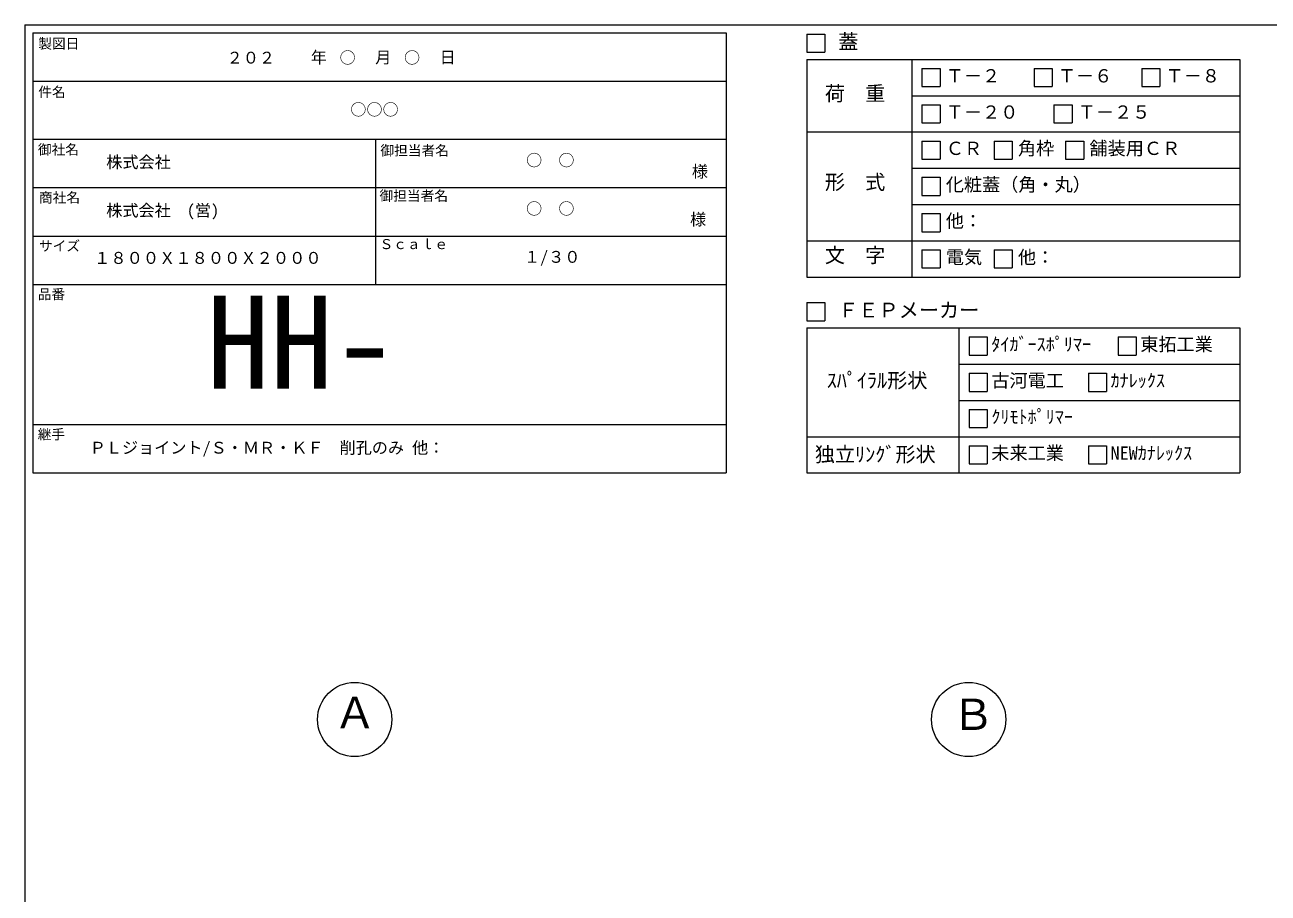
# Model space of a CAD drawing. Units: millimetres, scale not verified. Extents: x -9756 to 9756, y -4649 to 4648.
# Drawn here: x -2485 to 3635, y 373 to 4648 of the extents above; entities that cross this region are included whole.
import ezdxf
from ezdxf.enums import TextEntityAlignment as Align

# ---------------------------------------------------------------- set-up
doc = ezdxf.new("R2010")
doc.units = ezdxf.units.MM
doc.header["$LTSCALE"] = 20
for name, color, linetype, lineweight in [('0-2_waku', 7, 'Continuous', 18), ('0-3_gaikei', 7, 'Continuous', 18), ('0-D_文字１', 7, 'Continuous', 18), ('1-4_文字２', 7, 'Continuous', 5)]:
    doc.layers.add(name, color=color, linetype=linetype, lineweight=lineweight)
doc.styles.add('ＭＳ ゴシック', font='')
doc.styles.get('ＭＳ ゴシック').set_extended_font_data('MS Gothic')

msp = doc.modelspace()

# ---------------------------------------------------------------- linework, layer by layer
at = {"layer": '0-2_waku'}
for p, q in [((-2485.14, 4648.37), (9754.86, 4648.37)), ((-2485.14, 4648.37), (1904.86, 4648.37)), ((-2485.14, 4648.37), (-2485.14, -3901.63)), ((-2445.46, 4608.69), (-2445.46, 2442.1)), ((-2445.46, 4608.69), (967.11, 4608.69)), ((-2445.46, 4608.69), (-2445.46, 2442.1)), ((-2445.46, 4608.69), (967.11, 4608.69)), ((-2445.46, 4608.69), (-2445.46, 2442.1)), ((967.11, 4608.69), (967.11, 2442.1)), ((1363.92, 4478.18), (3496.78, 4478.18)), ((1363.92, 4478.18), (1363.92, 3406.79)), ((1881.1, 4478.18), (1881.1, 3406.79)), ((3496.78, 4478.18), (3496.78, 3406.79)), ((-2445.46, 4370.6), (967.11, 4370.6)), ((-2445.46, 4370.6), (967.11, 4370.6)), ((-2445.46, 4370.6), (967.11, 4370.6)), ((-2445.46, 4370.6), (967.11, 4370.6)), ((1881.1, 4299.61), (3496.78, 4299.61)), ((1363.92, 4121.05), (3496.78, 4121.05)), ((-2445.46, 4084.9), (967.11, 4084.9)), ((-2445.46, 4084.9), (967.11, 4084.9)), ((-759.01, 4084.9), (-759.01, 3370.64)), ((1881.1, 3942.48), (3496.78, 3942.48)), ((-2445.46, 3846.81), (967.11, 3846.81)), ((1881.1, 3763.92), (3496.78, 3763.92)), ((-2445.46, 3608.72), (967.11, 3608.72)), ((1363.92, 3585.36), (3496.78, 3585.36)), ((-2445.46, 3370.64), (967.11, 3370.64)), ((1363.92, 3406.79), (3496.78, 3406.79)), ((1363.92, 3156.36), (3496.78, 3156.36)), ((1363.92, 3156.36), (1363.92, 2442.1)), ((2113.53, 3156.36), (2113.53, 2442.1)), ((3496.78, 3156.36), (3496.78, 2442.1)), ((2113.53, 2977.8), (3496.78, 2977.8)), ((2113.53, 2799.23), (3496.78, 2799.23)), ((-2445.46, 2680.19), (967.11, 2680.19)), ((1363.92, 2620.67), (3496.78, 2620.67)), ((-2445.46, 2442.1), (967.11, 2442.1)), ((1363.92, 2442.1), (3496.78, 2442.1)), ((1363.92, 2442.1), (3496.78, 2442.1))]:
    msp.add_line(p, q, dxfattribs=at)
at = {"layer": '0-3_gaikei'}
for centre in [(-861.39, 1228.37), (2161.11, 1228.37)]:
    msp.add_circle(centre, 182.81, dxfattribs=at)
at = {"layer": '0-D_文字１'}
for p, q in [((1363.92, 4602.8), (1363.92, 4513.52)), ((1363.92, 4513.52), (1453.2, 4513.52)), ((1931.3, 4433.54), (2020.58, 4433.54)), ((1931.3, 4433.54), (1931.3, 4344.25)), ((1931.3, 4433.54), (1931.3, 4344.25)), ((1931.3, 4433.54), (2020.58, 4433.54)), ((1931.3, 4433.54), (1931.3, 4344.25)), ((1931.3, 4433.54), (2020.58, 4433.54)), ((2020.58, 4433.54), (2020.58, 4344.25)), ((2020.58, 4433.54), (2020.58, 4344.25)), ((2020.58, 4433.54), (2020.58, 4344.25)), ((2483.03, 4433.54), (2572.31, 4433.54)), ((2483.03, 4433.54), (2483.03, 4344.25)), ((2572.31, 4433.54), (2572.31, 4344.25)), ((3013.18, 4433.54), (3102.46, 4433.54)), ((3013.18, 4433.54), (3013.18, 4344.25)), ((3102.46, 4433.54), (3102.46, 4344.25)), ((1931.3, 4344.25), (2020.58, 4344.25)), ((1931.3, 4344.25), (2020.58, 4344.25)), ((1931.3, 4344.25), (2020.58, 4344.25)), ((2483.03, 4344.25), (2572.31, 4344.25)), ((3013.18, 4344.25), (3102.46, 4344.25)), ((1931.3, 4254.97), (2020.58, 4254.97)), ((1931.3, 4254.97), (1931.3, 4165.69)), ((2020.58, 4254.97), (2020.58, 4165.69)), ((2581.04, 4254.97), (2670.32, 4254.97)), ((2581.04, 4254.97), (2581.04, 4165.69)), ((2670.32, 4254.97), (2670.32, 4165.69)), ((1931.3, 4165.69), (2020.58, 4165.69)), ((2581.04, 4165.69), (2670.32, 4165.69)), ((1931.3, 4076.41), (2020.58, 4076.41)), ((1931.3, 4076.41), (1931.3, 3987.13)), ((1931.3, 4076.41), (1931.3, 3987.13)), ((2020.58, 4076.41), (2020.58, 3987.13)), ((2020.58, 4076.41), (2020.58, 3987.13)), ((2286.44, 4076.41), (2375.72, 4076.41)), ((2286.44, 4076.41), (2286.44, 3987.13)), ((2375.72, 4076.41), (2375.72, 3987.13)), ((2638.62, 4076.41), (2727.9, 4076.41)), ((2638.62, 4076.41), (2638.62, 3987.13)), ((2727.9, 4076.41), (2727.9, 3987.13)), ((1931.3, 3987.13), (2020.58, 3987.13)), ((1931.3, 3987.13), (2020.58, 3987.13)), ((2286.44, 3987.13), (2375.72, 3987.13)), ((2638.62, 3987.13), (2727.9, 3987.13)), ((1931.3, 3897.84), (1931.3, 3808.56)), ((2020.58, 3897.84), (2020.58, 3808.56)), ((1931.3, 3808.56), (2020.58, 3808.56)), ((1931.3, 3719.28), (2020.58, 3719.28)), ((1931.3, 3719.28), (1931.3, 3630)), ((1931.3, 3719.28), (1931.3, 3630)), ((2020.58, 3719.28), (2020.58, 3630)), ((2020.58, 3719.28), (2020.58, 3630)), ((1931.3, 3630), (2020.58, 3630)), ((1931.3, 3630), (2020.58, 3630)), ((1931.3, 3540.71), (1931.3, 3451.43)), ((2286.44, 3540.71), (2286.44, 3451.43)), ((1931.3, 3451.43), (2020.58, 3451.43)), ((2286.44, 3451.43), (2375.72, 3451.43)), ((1363.92, 3280.98), (1363.92, 3191.7)), ((1363.92, 3191.7), (1453.2, 3191.7)), ((2163.73, 3111.72), (2163.73, 3022.44)), ((2897, 3111.72), (2986.29, 3111.72)), ((2897, 3111.72), (2897, 3022.44)), ((2897, 3111.72), (2986.29, 3111.72)), ((2897, 3111.72), (2897, 3022.44)), ((2897, 3111.72), (2986.29, 3111.72)), ((2897, 3111.72), (2897, 3022.44)), ((2986.29, 3111.72), (2986.29, 3022.44)), ((2986.29, 3111.72), (2986.29, 3022.44)), ((2986.29, 3111.72), (2986.29, 3022.44)), ((2163.73, 3022.44), (2253.01, 3022.44)), ((2897, 3022.44), (2986.29, 3022.44)), ((2897, 3022.44), (2986.29, 3022.44)), ((2897, 3022.44), (2986.29, 3022.44)), ((2163.73, 2933.15), (2253.01, 2933.15)), ((2163.73, 2933.15), (2163.73, 2843.87)), ((2253.01, 2933.15), (2253.01, 2843.87)), ((2750.82, 2933.15), (2750.82, 2843.87)), ((2163.73, 2843.87), (2253.01, 2843.87)), ((2750.82, 2843.87), (2840.1, 2843.87)), ((2163.73, 2754.59), (2163.73, 2665.31)), ((2163.73, 2665.31), (2253.01, 2665.31)), ((2163.73, 2576.03), (2253.01, 2576.03)), ((2163.73, 2576.03), (2163.73, 2486.74)), ((2253.01, 2576.03), (2253.01, 2486.74)), ((2750.82, 2576.03), (2840.1, 2576.03)), ((2750.82, 2576.03), (2750.82, 2486.74)), ((2840.1, 2576.03), (2840.1, 2486.74)), ((2163.73, 2486.74), (2253.01, 2486.74)), ((2750.82, 2486.74), (2840.1, 2486.74))]:
    msp.add_line(p, q, dxfattribs=at)
for points in [[(1363.92, 4602.8), (1453.2, 4602.8), (1453.2, 4513.52)], [(1363.92, 4602.8), (1453.2, 4602.8), (1453.2, 4513.52)], [(1931.3, 4076.41), (2020.58, 4076.41), (2020.58, 3987.13)], [(1931.3, 4076.41), (1931.3, 3987.13), (2020.58, 3987.13)], [(1931.3, 3897.84), (2020.58, 3897.84), (2020.58, 3808.56)], [(1931.3, 3719.28), (2020.58, 3719.28), (2020.58, 3630)], [(1931.3, 3719.28), (1931.3, 3630), (2020.58, 3630)], [(1931.3, 3540.71), (2020.58, 3540.71), (2020.58, 3451.43)], [(2286.44, 3540.71), (2375.72, 3540.71), (2375.72, 3451.43)], [(1363.92, 3280.98), (1453.2, 3280.98), (1453.2, 3191.7)], [(2163.73, 3111.72), (2253.01, 3111.72), (2253.01, 3022.44)], [(2750.82, 2933.15), (2840.1, 2933.15), (2840.1, 2843.87)], [(2163.73, 2754.59), (2253.01, 2754.59), (2253.01, 2665.31)]]:
    msp.add_lwpolyline(points, dxfattribs=at)

# ---------------------------------------------------------------- texts
at = {"layer": '0-D_文字１', "style": 'ＭＳ ゴシック'}
for s, height, p in [('蓋', 72.73, (1518.85, 4507.73)), ('製図日', 49.46, (-2419.13, 4516.53)), ('\u3000\u3000年\u3000\u3000\u3000月\u3000\u3000\u3000日', 58.18, (-1236.55, 4441.92)), ('Ｔ－２', 65.46, (2048.64, 4345.22)), ('Ｔ－６', 65.46, (2600.37, 4345.22)), ('Ｔ－８', 65.46, (3130.52, 4345.22)), ('件名', 49.46, (-2419.13, 4278.45)), ('荷\u3000重', 72.73, (1453.13, 4252.39)), ('Ｔ－２０', 65.46, (2048.64, 4166.66)), ('Ｔ－２５', 65.46, (2698.38, 4166.66)), ('御社名', 49.46, (-2421.06, 3994.71)), ('御担当者名', 49.46, (-734.8, 3990.33)), ('御担当者名', 49.46, (-734.8, 3990.33)), ('ＣＲ', 65.46, (2048.64, 3988.09)), ('角枠', 65.46, (2403.78, 3988.09)), ('舗装用ＣＲ', 65.46, (2755.96, 3988.09)), ('様', 58.18, (798.37, 3880.21)), ('形\u3000式', 72.73, (1453.13, 3815.97)), ('化粧蓋（角・丸）', 65.46, (2048.64, 3809.53)), ('商社名', 49.46, (-2415.89, 3758.53)), ('御担当者名', 49.46, (-739.19, 3767.5)), ('様', 58.18, (789.46, 3644.27)), ('他：', 65.46, (2048.64, 3630.96)), ('サイズ', 49.46, (-2415.89, 3520.45)), ('Ｓｃａｌｅ', 49.46, (-739.19, 3529.42)), ('文\u3000字', 72.73, (1453.13, 3455.9)), ('１８００Ｘ１８００Ｘ２０００', 58.65, (-2144.24, 3454.13)), ('１/３０', 58.18, (-27.87, 3459.48)), ('電気', 65.46, (2048.64, 3452.4)), ('他：', 65.46, (2403.78, 3452.4)), ('品番', 49.46, (-2421.84, 3283.06)), ('HH-', 458.2, (-1590.87, 2719.54)), ('ＦＥＰメーカー', 72.73, (1518.85, 3185.91)), ('ﾀｲｶﾞｰｽﾎﾟﾘﾏｰ', 65.46, (2272.79, 3023.4)), ('東拓工業', 65.46, (3006.06, 3023.4)), ('ｽﾊﾟｲﾗﾙ形状', 72.73, (1462.37, 2839.59)), ('古河電工', 65.46, (2272.79, 2844.84)), ('ｶﾅﾚｯｸｽ', 65.46, (2859.88, 2844.84)), ('ｸﾘﾓﾄﾎﾟﾘﾏｰ', 65.46, (2272.79, 2666.27)), ('継手', 49.46, (-2421.84, 2592.61)), ('ＰＬジョイント/Ｓ・ＭＲ・ＫＦ\u3000削孔のみ 他：', 58.18, (-2165.72, 2519.88)), ('独立ﾘﾝｸﾞ形状', 72.73, (1403.78, 2475.55)), ('未来工業', 65.46, (2272.79, 2487.71)), ('NEWｶﾅﾚｯｸｽ', 65.46, (2859.88, 2487.71)), ('Ａ', 154.6, (-965.51, 1138.82)), ('Ｂ', 154.6, (2077.08, 1130.23))]:
    msp.add_text(s, height=height, dxfattribs=at).set_placement(p, align=Align.BOTTOM_LEFT)
at = {"layer": '1-4_文字２', "style": 'ＭＳ ゴシック'}
for s, p in [('\u3000\u3000２０２\u3000\u3000\u3000\u3000○\u3000\u3000\u3000○', (-1650.18, 4440.37)), ('○○○', (-882.99, 4184.78)), ('株式会社', (-2084.36, 3926.34)), ('○\u3000○', (-17.41, 3935.03)), ('株式会社\u3000(営)', (-2084.36, 3688.25)), ('○\u3000○', (-17.41, 3696.94))]:
    msp.add_text(s, height=58.18, dxfattribs=at).set_placement(p, align=Align.BOTTOM_LEFT)

doc.saveas('drawing.dxf')
